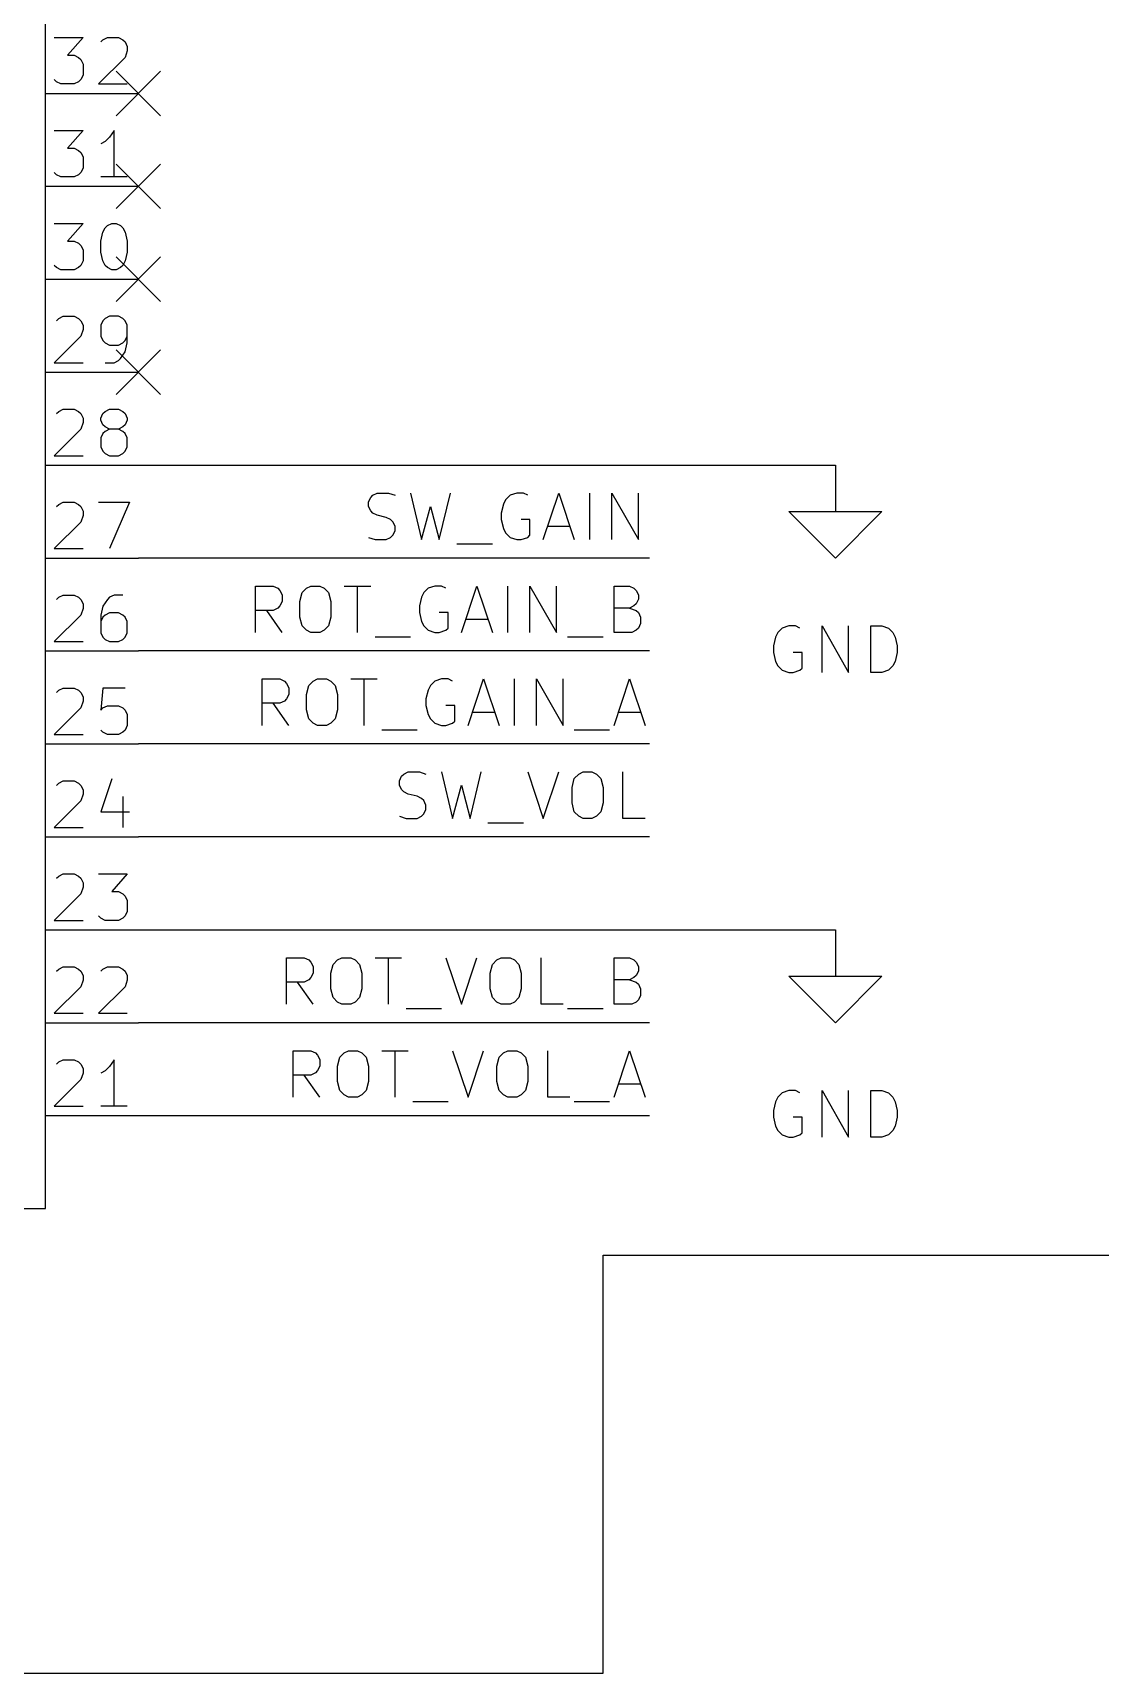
# Model space of a CAD drawing. Extents: x 0.4 to 11.3, y -7.9 to -0.4.
# Drawn here: x 6.186 to 7.335, y -4.05 to -2.285 of the extents above; entities that cross this region are included whole.
import ezdxf

# ---------------------------------------------------------------- set-up
doc = ezdxf.new("R2010")
doc.units = 0
doc.header["$MEASUREMENT"] = 0
for name, color, linetype in [('BLUE2', 5, 'CONTINUOUS'), ('CYAN2', 4, 'CONTINUOUS'), ('GRAY1', 251, 'CONTINUOUS'), ('GREEN3', 91, 'CONTINUOUS'), ('LYELLOW', 51, 'CONTINUOUS'), ('RED2', 1, 'CONTINUOUS'), ('RED3', 11, 'CONTINUOUS')]:
    doc.layers.add(name, color=color, linetype=linetype)

msp = doc.modelspace()

# ---------------------------------------------------------------- linework, layer by layer
at = {"layer": 'BLUE2', "linetype": 'CONTINUOUS'}
for p, q in [((6.276, -2.326), (6.324, -2.374)), ((6.324, -2.326), (6.276, -2.374)), ((6.276, -2.426), (6.324, -2.474)), ((6.324, -2.426), (6.276, -2.474)), ((6.276, -2.526), (6.324, -2.574)), ((6.324, -2.526), (6.276, -2.574)), ((6.276, -2.626), (6.324, -2.674)), ((6.324, -2.626), (6.276, -2.674))]:
    msp.add_line(p, q, dxfattribs=at)
at = {"layer": 'CYAN2', "linetype": 'CONTINUOUS'}
for p, q in [((6.99286, -2.92551), (6.98809, -2.93028)), ((7, -2.92313), (6.99286, -2.92551)), ((7.00714, -2.92313), (7, -2.92313)), ((7.01191, -2.92551), (7.00714, -2.92313)), ((7.03571, -2.97313), (7.03571, -2.92313)), ((7.03571, -2.92313), (7.06428, -2.97313)), ((7.06428, -2.97313), (7.06428, -2.92313)), ((7.08809, -2.97313), (7.08809, -2.92313)), ((7.08809, -2.92313), (7.1, -2.92313)), ((7.1, -2.92313), (7.10714, -2.92551)), ((7.10714, -2.92551), (7.11191, -2.93028)), ((6.98571, -2.93504), (6.98333, -2.94456)), ((6.98333, -2.94456), (6.98333, -2.9517)), ((6.98809, -2.93028), (6.98571, -2.93504)), ((7.11191, -2.93028), (7.11429, -2.93504)), ((7.11429, -2.93504), (7.11667, -2.94456)), ((7.11667, -2.94456), (7.11667, -2.9517)), ((6.98333, -2.9517), (6.98571, -2.96122)), ((6.98571, -2.96122), (6.98809, -2.96599)), ((7.01428, -2.9517), (7.00476, -2.9517)), ((7.01428, -2.96837), (7.01428, -2.9517)), ((7.11429, -2.96122), (7.11191, -2.96599)), ((7.11667, -2.9517), (7.11429, -2.96122)), ((6.98809, -2.96599), (6.99286, -2.97075)), ((6.99286, -2.97075), (7, -2.97313)), ((7, -2.97313), (7.00476, -2.97313)), ((7.00476, -2.97313), (7.01191, -2.97075)), ((7.01191, -2.97075), (7.01428, -2.96837)), ((7.1, -2.97313), (7.08809, -2.97313)), ((7.10714, -2.97075), (7.1, -2.97313)), ((7.11191, -2.96599), (7.10714, -2.97075)), ((7, -3.42313), (6.99286, -3.42551)), ((7.00714, -3.42313), (7, -3.42313)), ((7.01191, -3.42551), (7.00714, -3.42313)), ((7.03571, -3.47313), (7.03571, -3.42313)), ((7.03571, -3.42313), (7.06428, -3.47313)), ((7.06428, -3.47313), (7.06428, -3.42313)), ((7.08809, -3.47313), (7.08809, -3.42313)), ((7.08809, -3.42313), (7.1, -3.42313)), ((7.1, -3.42313), (7.10714, -3.42551)), ((6.98571, -3.43504), (6.98333, -3.44456)), ((6.98809, -3.43028), (6.98571, -3.43504)), ((6.99286, -3.42551), (6.98809, -3.43028)), ((7.10714, -3.42551), (7.11191, -3.43028)), ((7.11191, -3.43028), (7.11429, -3.43504)), ((7.11429, -3.43504), (7.11667, -3.44456)), ((6.98333, -3.44456), (6.98333, -3.4517)), ((6.98333, -3.4517), (6.98571, -3.46122)), ((7.01428, -3.4517), (7.00476, -3.4517)), ((7.01428, -3.46837), (7.01428, -3.4517)), ((7.11667, -3.4517), (7.11429, -3.46122)), ((7.11667, -3.44456), (7.11667, -3.4517)), ((6.98571, -3.46122), (6.98809, -3.46599)), ((6.98809, -3.46599), (6.99286, -3.47075)), ((6.99286, -3.47075), (7, -3.47313)), ((7, -3.47313), (7.00476, -3.47313)), ((7.00476, -3.47313), (7.01191, -3.47075)), ((7.01191, -3.47075), (7.01428, -3.46837)), ((7.1, -3.47313), (7.08809, -3.47313)), ((7.10714, -3.47075), (7.1, -3.47313)), ((7.11191, -3.46599), (7.10714, -3.47075)), ((7.11429, -3.46122), (7.11191, -3.46599))]:
    msp.add_line(p, q, dxfattribs=at)
at = {"layer": 'GRAY1', "linetype": 'CONTINUOUS'}
for p, q in [((6.54762, -2.78965), (6.55, -2.78489)), ((6.55, -2.78489), (6.55238, -2.78251)), ((6.55238, -2.78251), (6.55714, -2.78013)), ((6.55714, -2.78013), (6.56904, -2.78013)), ((6.56904, -2.78013), (6.57619, -2.78251)), ((6.59285, -2.78013), (6.60476, -2.83013)), ((6.62381, -2.83013), (6.63571, -2.78013)), ((6.69523, -2.78727), (6.69285, -2.79203)), ((6.7, -2.78251), (6.69523, -2.78727)), ((6.70714, -2.78013), (6.7, -2.78251)), ((6.71428, -2.78013), (6.70714, -2.78013)), ((6.71904, -2.78251), (6.71428, -2.78013)), ((6.73571, -2.83013), (6.75237, -2.78013)), ((6.75237, -2.78013), (6.76904, -2.83013)), ((6.78571, -2.83013), (6.78571, -2.78013)), ((6.80952, -2.83013), (6.80952, -2.78013)), ((6.80952, -2.78013), (6.83809, -2.83013)), ((6.83809, -2.83013), (6.83809, -2.78013)), ((6.54762, -2.79441), (6.54762, -2.78965)), ((6.55, -2.79917), (6.54762, -2.79441)), ((6.55238, -2.80156), (6.55, -2.79917)), ((6.55714, -2.80394), (6.55238, -2.80156)), ((6.56667, -2.80632), (6.55714, -2.80394)), ((6.57143, -2.8087), (6.56667, -2.80632)), ((6.60476, -2.83013), (6.61428, -2.79441)), ((6.61428, -2.79441), (6.62381, -2.83013)), ((6.69285, -2.79203), (6.69047, -2.80156)), ((6.69047, -2.80156), (6.69047, -2.8087)), ((6.57381, -2.81108), (6.57143, -2.8087)), ((6.57619, -2.81584), (6.57381, -2.81108)), ((6.57381, -2.82537), (6.57619, -2.8206)), ((6.57619, -2.8206), (6.57619, -2.81584)), ((6.69047, -2.8087), (6.69285, -2.81822)), ((6.69285, -2.81822), (6.69523, -2.82298)), ((6.69523, -2.82298), (6.7, -2.82775)), ((6.72142, -2.8087), (6.7119, -2.8087)), ((6.72142, -2.82537), (6.72142, -2.8087)), ((6.74047, -2.81584), (6.76428, -2.81584)), ((6.54762, -2.82775), (6.55476, -2.83013)), ((6.55476, -2.83013), (6.56667, -2.83013)), ((6.56667, -2.83013), (6.57143, -2.82775)), ((6.57143, -2.82775), (6.57381, -2.82537)), ((6.64285, -2.83489), (6.68095, -2.83489)), ((6.7, -2.82775), (6.70714, -2.83013)), ((6.70714, -2.83013), (6.7119, -2.83013)), ((6.7119, -2.83013), (6.71904, -2.82775)), ((6.71904, -2.82775), (6.72142, -2.82537)), ((6.42619, -2.93013), (6.42619, -2.88013)), ((6.42619, -2.88013), (6.44523, -2.88013)), ((6.44523, -2.88013), (6.45, -2.88251)), ((6.45, -2.88251), (6.45238, -2.88489)), ((6.45238, -2.88489), (6.45476, -2.88965)), ((6.45476, -2.88965), (6.45476, -2.8968)), ((6.47381, -2.8968), (6.47619, -2.88727)), ((6.47619, -2.88727), (6.48095, -2.88251)), ((6.48095, -2.88251), (6.48571, -2.88013)), ((6.48571, -2.88013), (6.49523, -2.88013)), ((6.49523, -2.88013), (6.5, -2.88251)), ((6.5, -2.88251), (6.50476, -2.88727)), ((6.50476, -2.88727), (6.50714, -2.8968)), ((6.52143, -2.88013), (6.55, -2.88013)), ((6.53571, -2.93013), (6.53571, -2.88013)), ((6.60476, -2.89203), (6.60238, -2.90156)), ((6.60714, -2.88727), (6.60476, -2.89203)), ((6.6119, -2.88251), (6.60714, -2.88727)), ((6.61904, -2.88013), (6.6119, -2.88251)), ((6.62619, -2.88013), (6.61904, -2.88013)), ((6.63095, -2.88251), (6.62619, -2.88013)), ((6.64761, -2.93013), (6.66428, -2.88013)), ((6.66428, -2.88013), (6.68095, -2.93013)), ((6.69761, -2.93013), (6.69761, -2.88013)), ((6.72143, -2.93013), (6.72143, -2.88013)), ((6.72143, -2.88013), (6.75, -2.93013)), ((6.75, -2.93013), (6.75, -2.88013)), ((6.8119, -2.93013), (6.8119, -2.88013)), ((6.8119, -2.88013), (6.82857, -2.88013)), ((6.82857, -2.88013), (6.83333, -2.88251)), ((6.83333, -2.88251), (6.83571, -2.88489)), ((6.83571, -2.88489), (6.83809, -2.88965)), ((6.83809, -2.89441), (6.83571, -2.89917)), ((6.83809, -2.88965), (6.83809, -2.89441)), ((6.44523, -2.90632), (6.42619, -2.90632)), ((6.45476, -2.93013), (6.43809, -2.90632)), ((6.45, -2.90394), (6.44523, -2.90632)), ((6.45238, -2.90156), (6.45, -2.90394)), ((6.45476, -2.8968), (6.45238, -2.90156)), ((6.47381, -2.91346), (6.47381, -2.8968)), ((6.50714, -2.8968), (6.50714, -2.91346)), ((6.60238, -2.90156), (6.60238, -2.9087)), ((6.60238, -2.9087), (6.60476, -2.91822)), ((6.63333, -2.9087), (6.6238, -2.9087)), ((6.63333, -2.92537), (6.63333, -2.9087)), ((6.82857, -2.90394), (6.8119, -2.90394)), ((6.83333, -2.90156), (6.82857, -2.90394)), ((6.82857, -2.90394), (6.83571, -2.90632)), ((6.83571, -2.89917), (6.83333, -2.90156)), ((6.83571, -2.90632), (6.83809, -2.9087)), ((6.83809, -2.9087), (6.84047, -2.91346)), ((6.47619, -2.92298), (6.47381, -2.91346)), ((6.48095, -2.92775), (6.47619, -2.92298)), ((6.48571, -2.93013), (6.48095, -2.92775)), ((6.49523, -2.93013), (6.48571, -2.93013)), ((6.5, -2.92775), (6.49523, -2.93013)), ((6.50476, -2.92298), (6.5, -2.92775)), ((6.50714, -2.91346), (6.50476, -2.92298)), ((6.60476, -2.91822), (6.60714, -2.92298)), ((6.60714, -2.92298), (6.6119, -2.92775)), ((6.6119, -2.92775), (6.61904, -2.93013)), ((6.61904, -2.93013), (6.6238, -2.93013)), ((6.6238, -2.93013), (6.63095, -2.92775)), ((6.63095, -2.92775), (6.63333, -2.92537)), ((6.65238, -2.91584), (6.67619, -2.91584)), ((6.83095, -2.93013), (6.8119, -2.93013)), ((6.83571, -2.92775), (6.83095, -2.93013)), ((6.83809, -2.92537), (6.83571, -2.92775)), ((6.84047, -2.9206), (6.83809, -2.92537)), ((6.84047, -2.91346), (6.84047, -2.9206)), ((6.55476, -2.93489), (6.59285, -2.93489)), ((6.76191, -2.93489), (6.8, -2.93489)), ((6.43333, -3.03013), (6.43333, -2.98013)), ((6.43333, -2.98013), (6.45237, -2.98013)), ((6.45237, -2.98013), (6.45714, -2.98251)), ((6.45714, -2.98251), (6.45952, -2.98489)), ((6.48333, -2.98727), (6.48809, -2.98251)), ((6.48809, -2.98251), (6.49285, -2.98013)), ((6.49285, -2.98013), (6.50237, -2.98013)), ((6.50237, -2.98013), (6.50714, -2.98251)), ((6.50714, -2.98251), (6.5119, -2.98727)), ((6.52857, -2.98013), (6.55714, -2.98013)), ((6.54285, -3.03013), (6.54285, -2.98013)), ((6.61904, -2.98251), (6.61428, -2.98727)), ((6.62619, -2.98013), (6.61904, -2.98251)), ((6.63333, -2.98013), (6.62619, -2.98013)), ((6.63809, -2.98251), (6.63333, -2.98013)), ((6.65476, -3.03013), (6.67142, -2.98013)), ((6.67142, -2.98013), (6.68809, -3.03013)), ((6.70476, -3.03013), (6.70476, -2.98013)), ((6.72857, -3.03013), (6.72857, -2.98013)), ((6.72857, -2.98013), (6.75714, -3.03013)), ((6.75714, -3.03013), (6.75714, -2.98013)), ((6.8119, -3.03013), (6.82857, -2.98013)), ((6.82857, -2.98013), (6.84524, -3.03013)), ((6.45952, -2.98489), (6.4619, -2.98965)), ((6.4619, -2.9968), (6.45952, -3.00156)), ((6.4619, -2.98965), (6.4619, -2.9968)), ((6.48095, -2.9968), (6.48333, -2.98727)), ((6.48095, -3.01346), (6.48095, -2.9968)), ((6.5119, -2.98727), (6.51428, -2.9968)), ((6.51428, -2.9968), (6.51428, -3.01346)), ((6.6119, -2.99203), (6.60952, -3.00156)), ((6.61428, -2.98727), (6.6119, -2.99203)), ((6.45237, -3.00632), (6.43333, -3.00632)), ((6.4619, -3.03013), (6.44523, -3.00632)), ((6.45714, -3.00394), (6.45237, -3.00632)), ((6.45952, -3.00156), (6.45714, -3.00394)), ((6.48333, -3.02298), (6.48095, -3.01346)), ((6.51428, -3.01346), (6.5119, -3.02298)), ((6.60952, -3.00156), (6.60952, -3.0087)), ((6.60952, -3.0087), (6.6119, -3.01822)), ((6.6119, -3.01822), (6.61428, -3.02298)), ((6.64047, -3.0087), (6.63094, -3.0087)), ((6.64047, -3.02537), (6.64047, -3.0087)), ((6.65952, -3.01584), (6.68333, -3.01584)), ((6.81667, -3.01584), (6.84047, -3.01584)), ((6.48809, -3.02775), (6.48333, -3.02298)), ((6.49285, -3.03013), (6.48809, -3.02775)), ((6.50237, -3.03013), (6.49285, -3.03013)), ((6.50714, -3.02775), (6.50237, -3.03013)), ((6.5119, -3.02298), (6.50714, -3.02775)), ((6.5619, -3.03489), (6.6, -3.03489)), ((6.61428, -3.02298), (6.61904, -3.02775)), ((6.61904, -3.02775), (6.62619, -3.03013)), ((6.62619, -3.03013), (6.63094, -3.03013)), ((6.63094, -3.03013), (6.63809, -3.02775)), ((6.63809, -3.02775), (6.64047, -3.02537)), ((6.76905, -3.03489), (6.80714, -3.03489)), ((6.58095, -3.08965), (6.58333, -3.08489)), ((6.58333, -3.08489), (6.58571, -3.08251)), ((6.58571, -3.08251), (6.59048, -3.08013)), ((6.59048, -3.08013), (6.60238, -3.08013)), ((6.60238, -3.08013), (6.60952, -3.08251)), ((6.62619, -3.08013), (6.63809, -3.13013)), ((6.65714, -3.13013), (6.66905, -3.08013)), ((6.71904, -3.08013), (6.73571, -3.13013)), ((6.73571, -3.13013), (6.75238, -3.08013)), ((6.76667, -3.0968), (6.76904, -3.08727)), ((6.76904, -3.08727), (6.77381, -3.08251)), ((6.77381, -3.08251), (6.77857, -3.08013)), ((6.77857, -3.08013), (6.78809, -3.08013)), ((6.78809, -3.08013), (6.79285, -3.08251)), ((6.79285, -3.08251), (6.79761, -3.08727)), ((6.79761, -3.08727), (6.8, -3.0968)), ((6.82143, -3.13013), (6.82143, -3.08013)), ((6.58095, -3.09441), (6.58095, -3.08965)), ((6.58333, -3.09917), (6.58095, -3.09441)), ((6.58571, -3.10156), (6.58333, -3.09917)), ((6.59048, -3.10394), (6.58571, -3.10156)), ((6.6, -3.10632), (6.59048, -3.10394)), ((6.60476, -3.1087), (6.6, -3.10632)), ((6.63809, -3.13013), (6.64762, -3.09441)), ((6.64762, -3.09441), (6.65714, -3.13013)), ((6.76667, -3.11346), (6.76667, -3.0968)), ((6.8, -3.0968), (6.8, -3.11346)), ((6.60714, -3.11108), (6.60476, -3.1087)), ((6.60952, -3.11584), (6.60714, -3.11108)), ((6.60714, -3.12537), (6.60952, -3.1206)), ((6.60952, -3.1206), (6.60952, -3.11584)), ((6.76904, -3.12298), (6.76667, -3.11346)), ((6.77381, -3.12775), (6.76904, -3.12298)), ((6.79761, -3.12298), (6.79285, -3.12775)), ((6.8, -3.11346), (6.79761, -3.12298)), ((6.58095, -3.12775), (6.58809, -3.13013)), ((6.58809, -3.13013), (6.6, -3.13013)), ((6.6, -3.13013), (6.60476, -3.12775)), ((6.60476, -3.12775), (6.60714, -3.12537)), ((6.67619, -3.13489), (6.71428, -3.13489)), ((6.77857, -3.13013), (6.77381, -3.12775)), ((6.78809, -3.13013), (6.77857, -3.13013)), ((6.79285, -3.12775), (6.78809, -3.13013)), ((6.84524, -3.13013), (6.82143, -3.13013)), ((6.45952, -3.33013), (6.45952, -3.28013)), ((6.45952, -3.28013), (6.47857, -3.28013)), ((6.47857, -3.28013), (6.48333, -3.28251)), ((6.48333, -3.28251), (6.48571, -3.28489)), ((6.50952, -3.28727), (6.51428, -3.28251)), ((6.51428, -3.28251), (6.51904, -3.28013)), ((6.51904, -3.28013), (6.52857, -3.28013)), ((6.52857, -3.28013), (6.53333, -3.28251)), ((6.53333, -3.28251), (6.53809, -3.28727)), ((6.55476, -3.28013), (6.58333, -3.28013)), ((6.56905, -3.33013), (6.56905, -3.28013)), ((6.63095, -3.28013), (6.64761, -3.33013)), ((6.64761, -3.33013), (6.66428, -3.28013)), ((6.68095, -3.28727), (6.68571, -3.28251)), ((6.68571, -3.28251), (6.69047, -3.28013)), ((6.69047, -3.28013), (6.7, -3.28013)), ((6.7, -3.28013), (6.70476, -3.28251)), ((6.70476, -3.28251), (6.70952, -3.28727)), ((6.73333, -3.33013), (6.73333, -3.28013)), ((6.8119, -3.33013), (6.8119, -3.28013)), ((6.8119, -3.28013), (6.82857, -3.28013)), ((6.82857, -3.28013), (6.83333, -3.28251)), ((6.83333, -3.28251), (6.83571, -3.28489)), ((6.48571, -3.28489), (6.48809, -3.28965)), ((6.48809, -3.2968), (6.48571, -3.30156)), ((6.48809, -3.28965), (6.48809, -3.2968)), ((6.50714, -3.2968), (6.50952, -3.28727)), ((6.50714, -3.31346), (6.50714, -3.2968)), ((6.53809, -3.28727), (6.54047, -3.2968)), ((6.54047, -3.2968), (6.54047, -3.31346)), ((6.67857, -3.2968), (6.68095, -3.28727)), ((6.67857, -3.31346), (6.67857, -3.2968)), ((6.70952, -3.28727), (6.7119, -3.2968)), ((6.7119, -3.2968), (6.7119, -3.31346)), ((6.83571, -3.29917), (6.83333, -3.30156)), ((6.83571, -3.28489), (6.83809, -3.28965)), ((6.83809, -3.29441), (6.83571, -3.29917)), ((6.83809, -3.28965), (6.83809, -3.29441)), ((6.47857, -3.30632), (6.45952, -3.30632)), ((6.48809, -3.33013), (6.47143, -3.30632)), ((6.48333, -3.30394), (6.47857, -3.30632)), ((6.48571, -3.30156), (6.48333, -3.30394)), ((6.50952, -3.32298), (6.50714, -3.31346)), ((6.54047, -3.31346), (6.53809, -3.32298)), ((6.68095, -3.32298), (6.67857, -3.31346)), ((6.7119, -3.31346), (6.70952, -3.32298)), ((6.82857, -3.30394), (6.8119, -3.30394)), ((6.83333, -3.30156), (6.82857, -3.30394)), ((6.82857, -3.30394), (6.83571, -3.30632)), ((6.83571, -3.30632), (6.83809, -3.3087)), ((6.83809, -3.3087), (6.84047, -3.31346)), ((6.84047, -3.31346), (6.84047, -3.3206)), ((6.51428, -3.32775), (6.50952, -3.32298)), ((6.51904, -3.33013), (6.51428, -3.32775)), ((6.52857, -3.33013), (6.51904, -3.33013)), ((6.53333, -3.32775), (6.52857, -3.33013)), ((6.53809, -3.32298), (6.53333, -3.32775)), ((6.58809, -3.33489), (6.62619, -3.33489)), ((6.68571, -3.32775), (6.68095, -3.32298)), ((6.69047, -3.33013), (6.68571, -3.32775)), ((6.7, -3.33013), (6.69047, -3.33013)), ((6.70476, -3.32775), (6.7, -3.33013)), ((6.70952, -3.32298), (6.70476, -3.32775)), ((6.75714, -3.33013), (6.73333, -3.33013)), ((6.76191, -3.33489), (6.8, -3.33489)), ((6.83095, -3.33013), (6.8119, -3.33013)), ((6.83571, -3.32775), (6.83095, -3.33013)), ((6.83809, -3.32537), (6.83571, -3.32775)), ((6.84047, -3.3206), (6.83809, -3.32537)), ((6.46666, -3.43013), (6.46666, -3.38013)), ((6.46666, -3.38013), (6.48571, -3.38013)), ((6.48571, -3.38013), (6.49047, -3.38251)), ((6.49047, -3.38251), (6.49285, -3.38489)), ((6.49285, -3.38489), (6.49523, -3.38965)), ((6.51428, -3.3968), (6.51666, -3.38727)), ((6.51666, -3.38727), (6.52143, -3.38251)), ((6.52143, -3.38251), (6.52619, -3.38013)), ((6.52619, -3.38013), (6.53571, -3.38013)), ((6.53571, -3.38013), (6.54047, -3.38251)), ((6.54047, -3.38251), (6.54523, -3.38727)), ((6.54523, -3.38727), (6.54761, -3.3968)), ((6.5619, -3.38013), (6.59047, -3.38013)), ((6.57619, -3.43013), (6.57619, -3.38013)), ((6.63809, -3.38013), (6.65476, -3.43013)), ((6.65476, -3.43013), (6.67143, -3.38013)), ((6.68571, -3.3968), (6.68809, -3.38727)), ((6.68809, -3.38727), (6.69285, -3.38251)), ((6.69285, -3.38251), (6.69761, -3.38013)), ((6.69761, -3.38013), (6.70714, -3.38013)), ((6.70714, -3.38013), (6.7119, -3.38251)), ((6.7119, -3.38251), (6.71666, -3.38727)), ((6.71666, -3.38727), (6.71904, -3.3968)), ((6.74047, -3.43013), (6.74047, -3.38013)), ((6.8119, -3.43013), (6.82857, -3.38013)), ((6.82857, -3.38013), (6.84524, -3.43013)), ((6.48571, -3.40632), (6.46666, -3.40632)), ((6.49523, -3.43013), (6.47857, -3.40632)), ((6.49047, -3.40394), (6.48571, -3.40632)), ((6.49285, -3.40156), (6.49047, -3.40394)), ((6.49523, -3.3968), (6.49285, -3.40156)), ((6.49523, -3.38965), (6.49523, -3.3968)), ((6.51428, -3.41346), (6.51428, -3.3968)), ((6.54761, -3.3968), (6.54761, -3.41346)), ((6.68571, -3.41346), (6.68571, -3.3968)), ((6.71904, -3.3968), (6.71904, -3.41346)), ((6.51666, -3.42298), (6.51428, -3.41346)), ((6.52143, -3.42775), (6.51666, -3.42298)), ((6.54523, -3.42298), (6.54047, -3.42775)), ((6.54761, -3.41346), (6.54523, -3.42298)), ((6.68809, -3.42298), (6.68571, -3.41346)), ((6.69285, -3.42775), (6.68809, -3.42298)), ((6.71666, -3.42298), (6.7119, -3.42775)), ((6.71904, -3.41346), (6.71666, -3.42298)), ((6.81667, -3.41584), (6.84047, -3.41584)), ((6.52619, -3.43013), (6.52143, -3.42775)), ((6.53571, -3.43013), (6.52619, -3.43013)), ((6.54047, -3.42775), (6.53571, -3.43013)), ((6.59524, -3.43489), (6.63333, -3.43489)), ((6.69761, -3.43013), (6.69285, -3.42775)), ((6.70714, -3.43013), (6.69761, -3.43013)), ((6.7119, -3.42775), (6.70714, -3.43013)), ((6.76428, -3.43013), (6.74047, -3.43013)), ((6.76905, -3.43489), (6.80714, -3.43489))]:
    msp.add_line(p, q, dxfattribs=at)
at = {"layer": 'GREEN3', "linetype": 'CONTINUOUS'}
for p, q in [((6.3, -2.75), (7.05, -2.75)), ((6.85, -2.85), (6.3, -2.85)), ((6.85, -2.95), (6.3, -2.95)), ((6.85, -3.05), (6.3, -3.05)), ((6.85, -3.15), (6.3, -3.15)), ((6.3, -3.25), (7.05, -3.25)), ((6.85, -3.35), (6.3, -3.35)), ((6.3, -3.45), (6.85, -3.45)), ((6.8, -4.05), (6.8, -3.6)), ((6.8, -3.6), (7.65, -3.6)), ((6.05, -4.05), (6.8, -4.05))]:
    msp.add_line(p, q, dxfattribs=at)
at = {"layer": 'LYELLOW', "linetype": 'CONTINUOUS'}
for p, q in [((6.2, -3.55), (6.2, -1.45)), ((5, -3.55), (6.2, -3.55))]:
    msp.add_line(p, q, dxfattribs=at)
at = {"layer": 'RED2', "linetype": 'CONTINUOUS'}
for p, q in [((6.2, -3.55), (6.2, -1.45)), ((6.2, -2.35), (6.3, -2.35)), ((6.2, -2.35), (6.3, -2.35)), ((6.2, -2.45), (6.3, -2.45)), ((6.2, -2.45), (6.3, -2.45)), ((6.2, -2.55), (6.3, -2.55)), ((6.2, -2.55), (6.3, -2.55)), ((6.2, -2.65), (6.3, -2.65)), ((6.2, -2.65), (6.3, -2.65)), ((6.2, -2.75), (6.3, -2.75)), ((6.2, -2.75), (6.3, -2.75)), ((7.05, -2.75), (7.05, -2.8)), ((7.05, -2.85), (7, -2.8)), ((7, -2.8), (7.05, -2.8)), ((7.05, -2.8), (7.1, -2.8)), ((7.1, -2.8), (7.05, -2.85)), ((6.2, -2.85), (6.3, -2.85)), ((6.2, -2.85), (6.3, -2.85)), ((6.2, -2.95), (6.3, -2.95)), ((6.2, -2.95), (6.3, -2.95)), ((6.2, -3.05), (6.3, -3.05)), ((6.2, -3.05), (6.3, -3.05)), ((6.2, -3.15), (6.3, -3.15)), ((6.2, -3.15), (6.3, -3.15)), ((6.2, -3.25), (6.3, -3.25)), ((6.2, -3.25), (6.3, -3.25)), ((7.05, -3.25), (7.05, -3.3)), ((7.05, -3.35), (7, -3.3)), ((7, -3.3), (7.05, -3.3)), ((7.05, -3.3), (7.1, -3.3)), ((7.1, -3.3), (7.05, -3.35)), ((6.2, -3.35), (6.3, -3.35)), ((6.2, -3.35), (6.3, -3.35)), ((6.2, -3.45), (6.3, -3.45)), ((6.2, -3.45), (6.3, -3.45)), ((5, -3.55), (6.2, -3.55))]:
    msp.add_line(p, q, dxfattribs=at)
at = {"layer": 'RED3', "linetype": 'CONTINUOUS'}
for p, q in [((6.20952, -2.28988), (6.24048, -2.28988)), ((6.20952, -2.28988), (6.24048, -2.28988)), ((6.24048, -2.28988), (6.22381, -2.30893)), ((6.24048, -2.28988), (6.22381, -2.30893)), ((6.25952, -2.29464), (6.2619, -2.29226)), ((6.25952, -2.29464), (6.2619, -2.29226)), ((6.2619, -2.29226), (6.26667, -2.28988)), ((6.2619, -2.29226), (6.26667, -2.28988)), ((6.26667, -2.28988), (6.27857, -2.28988)), ((6.26667, -2.28988), (6.27857, -2.28988)), ((6.27857, -2.28988), (6.28333, -2.29226)), ((6.27857, -2.28988), (6.28333, -2.29226)), ((6.28333, -2.29226), (6.28571, -2.29464)), ((6.28333, -2.29226), (6.28571, -2.29464)), ((6.28571, -2.29464), (6.28809, -2.2994)), ((6.28571, -2.29464), (6.28809, -2.2994)), ((6.22381, -2.30893), (6.23095, -2.30893)), ((6.22381, -2.30893), (6.23095, -2.30893)), ((6.23095, -2.30893), (6.23571, -2.31131)), ((6.23095, -2.30893), (6.23571, -2.31131)), ((6.23571, -2.31131), (6.23809, -2.31369)), ((6.23571, -2.31131), (6.23809, -2.31369)), ((6.28571, -2.31131), (6.25714, -2.33988)), ((6.28571, -2.31131), (6.25714, -2.33988)), ((6.28809, -2.30417), (6.28571, -2.31131)), ((6.28809, -2.30417), (6.28571, -2.31131)), ((6.28809, -2.2994), (6.28809, -2.30417)), ((6.28809, -2.2994), (6.28809, -2.30417)), ((6.23809, -2.31369), (6.24048, -2.31845)), ((6.23809, -2.31369), (6.24048, -2.31845)), ((6.24048, -2.31845), (6.24048, -2.33035)), ((6.24048, -2.31845), (6.24048, -2.33035)), ((6.21191, -2.3375), (6.20952, -2.33512)), ((6.21191, -2.3375), (6.20952, -2.33512)), ((6.21667, -2.33988), (6.21191, -2.3375)), ((6.21667, -2.33988), (6.21191, -2.3375)), ((6.23095, -2.33988), (6.21667, -2.33988)), ((6.23095, -2.33988), (6.21667, -2.33988)), ((6.23571, -2.3375), (6.23095, -2.33988)), ((6.23571, -2.3375), (6.23095, -2.33988)), ((6.23809, -2.33512), (6.23571, -2.3375)), ((6.23809, -2.33512), (6.23571, -2.3375)), ((6.24048, -2.33035), (6.23809, -2.33512)), ((6.24048, -2.33035), (6.23809, -2.33512)), ((6.25714, -2.33988), (6.28809, -2.33988)), ((6.25714, -2.33988), (6.28809, -2.33988)), ((6.20952, -2.38988), (6.24048, -2.38988)), ((6.20952, -2.38988), (6.24048, -2.38988)), ((6.24048, -2.38988), (6.22381, -2.40893)), ((6.24048, -2.38988), (6.22381, -2.40893)), ((6.26905, -2.39702), (6.26428, -2.40178)), ((6.26905, -2.39702), (6.26428, -2.40178)), ((6.27381, -2.38988), (6.26905, -2.39702)), ((6.27381, -2.38988), (6.26905, -2.39702)), ((6.27381, -2.43988), (6.27381, -2.38988)), ((6.27381, -2.43988), (6.27381, -2.38988)), ((6.22381, -2.40893), (6.23095, -2.40893)), ((6.22381, -2.40893), (6.23095, -2.40893)), ((6.23095, -2.40893), (6.23571, -2.41131)), ((6.23095, -2.40893), (6.23571, -2.41131)), ((6.23571, -2.41131), (6.23809, -2.41369)), ((6.23571, -2.41131), (6.23809, -2.41369)), ((6.23809, -2.41369), (6.24048, -2.41845)), ((6.23809, -2.41369), (6.24048, -2.41845)), ((6.26428, -2.40178), (6.25952, -2.40417)), ((6.26428, -2.40178), (6.25952, -2.40417)), ((6.21191, -2.4375), (6.20952, -2.43512)), ((6.21191, -2.4375), (6.20952, -2.43512)), ((6.23809, -2.43512), (6.23571, -2.4375)), ((6.23809, -2.43512), (6.23571, -2.4375)), ((6.24048, -2.43035), (6.23809, -2.43512)), ((6.24048, -2.43035), (6.23809, -2.43512)), ((6.24048, -2.41845), (6.24048, -2.43035)), ((6.24048, -2.41845), (6.24048, -2.43035)), ((6.21667, -2.43988), (6.21191, -2.4375)), ((6.21667, -2.43988), (6.21191, -2.4375)), ((6.23095, -2.43988), (6.21667, -2.43988)), ((6.23095, -2.43988), (6.21667, -2.43988)), ((6.23571, -2.4375), (6.23095, -2.43988)), ((6.23571, -2.4375), (6.23095, -2.43988)), ((6.28809, -2.43988), (6.25952, -2.43988)), ((6.28809, -2.43988), (6.25952, -2.43988)), ((6.20952, -2.48988), (6.24048, -2.48988)), ((6.20952, -2.48988), (6.24048, -2.48988)), ((6.24048, -2.48988), (6.22381, -2.50893)), ((6.24048, -2.48988), (6.22381, -2.50893)), ((6.25952, -2.50893), (6.2619, -2.4994)), ((6.25952, -2.50893), (6.2619, -2.4994)), ((6.2619, -2.4994), (6.26428, -2.49464)), ((6.2619, -2.4994), (6.26428, -2.49464)), ((6.26428, -2.49464), (6.26667, -2.49226)), ((6.26428, -2.49464), (6.26667, -2.49226)), ((6.26667, -2.49226), (6.27143, -2.48988)), ((6.26667, -2.49226), (6.27143, -2.48988)), ((6.27143, -2.48988), (6.27619, -2.48988)), ((6.27143, -2.48988), (6.27619, -2.48988)), ((6.27619, -2.48988), (6.28095, -2.49226)), ((6.27619, -2.48988), (6.28095, -2.49226)), ((6.28095, -2.49226), (6.28333, -2.49464)), ((6.28095, -2.49226), (6.28333, -2.49464)), ((6.28333, -2.49464), (6.28571, -2.4994)), ((6.28333, -2.49464), (6.28571, -2.4994)), ((6.28571, -2.4994), (6.28809, -2.50893)), ((6.28571, -2.4994), (6.28809, -2.50893)), ((6.22381, -2.50893), (6.23095, -2.50893)), ((6.22381, -2.50893), (6.23095, -2.50893)), ((6.23095, -2.50893), (6.23571, -2.51131)), ((6.23095, -2.50893), (6.23571, -2.51131)), ((6.23571, -2.51131), (6.23809, -2.51369)), ((6.23571, -2.51131), (6.23809, -2.51369)), ((6.23809, -2.51369), (6.24048, -2.51845)), ((6.23809, -2.51369), (6.24048, -2.51845)), ((6.24048, -2.51845), (6.24048, -2.53035)), ((6.24048, -2.51845), (6.24048, -2.53035)), ((6.25952, -2.52083), (6.25952, -2.50893)), ((6.25952, -2.52083), (6.25952, -2.50893)), ((6.2619, -2.53035), (6.25952, -2.52083)), ((6.2619, -2.53035), (6.25952, -2.52083)), ((6.28809, -2.52083), (6.28571, -2.53035)), ((6.28809, -2.52083), (6.28571, -2.53035)), ((6.28809, -2.50893), (6.28809, -2.52083)), ((6.28809, -2.50893), (6.28809, -2.52083)), ((6.21191, -2.5375), (6.20952, -2.53512)), ((6.21191, -2.5375), (6.20952, -2.53512)), ((6.21667, -2.53988), (6.21191, -2.5375)), ((6.21667, -2.53988), (6.21191, -2.5375)), ((6.23095, -2.53988), (6.21667, -2.53988)), ((6.23095, -2.53988), (6.21667, -2.53988)), ((6.23571, -2.5375), (6.23095, -2.53988)), ((6.23571, -2.5375), (6.23095, -2.53988)), ((6.23809, -2.53512), (6.23571, -2.5375)), ((6.23809, -2.53512), (6.23571, -2.5375)), ((6.24048, -2.53035), (6.23809, -2.53512)), ((6.24048, -2.53035), (6.23809, -2.53512)), ((6.26428, -2.53512), (6.2619, -2.53035)), ((6.26428, -2.53512), (6.2619, -2.53035)), ((6.26667, -2.5375), (6.26428, -2.53512)), ((6.26667, -2.5375), (6.26428, -2.53512)), ((6.27143, -2.53988), (6.26667, -2.5375)), ((6.27143, -2.53988), (6.26667, -2.5375)), ((6.27619, -2.53988), (6.27143, -2.53988)), ((6.27619, -2.53988), (6.27143, -2.53988)), ((6.28095, -2.5375), (6.27619, -2.53988)), ((6.28095, -2.5375), (6.27619, -2.53988)), ((6.28333, -2.53512), (6.28095, -2.5375)), ((6.28333, -2.53512), (6.28095, -2.5375)), ((6.28571, -2.53035), (6.28333, -2.53512)), ((6.28571, -2.53035), (6.28333, -2.53512)), ((6.21191, -2.59464), (6.21428, -2.59226)), ((6.21191, -2.59464), (6.21428, -2.59226)), ((6.21428, -2.59226), (6.21905, -2.58988)), ((6.21428, -2.59226), (6.21905, -2.58988)), ((6.21905, -2.58988), (6.23095, -2.58988)), ((6.21905, -2.58988), (6.23095, -2.58988)), ((6.23095, -2.58988), (6.23571, -2.59226)), ((6.23095, -2.58988), (6.23571, -2.59226)), ((6.23571, -2.59226), (6.23809, -2.59464)), ((6.23571, -2.59226), (6.23809, -2.59464)), ((6.23809, -2.59464), (6.24048, -2.5994)), ((6.23809, -2.59464), (6.24048, -2.5994)), ((6.2619, -2.59464), (6.25952, -2.5994)), ((6.2619, -2.59464), (6.25952, -2.5994)), ((6.26428, -2.59226), (6.2619, -2.59464)), ((6.26428, -2.59226), (6.2619, -2.59464)), ((6.26905, -2.58988), (6.26428, -2.59226)), ((6.26905, -2.58988), (6.26428, -2.59226)), ((6.27857, -2.58988), (6.26905, -2.58988)), ((6.27857, -2.58988), (6.26905, -2.58988)), ((6.28333, -2.59226), (6.27857, -2.58988)), ((6.28333, -2.59226), (6.27857, -2.58988)), ((6.28571, -2.59464), (6.28333, -2.59226)), ((6.28571, -2.59464), (6.28333, -2.59226)), ((6.28809, -2.5994), (6.28571, -2.59464)), ((6.28809, -2.5994), (6.28571, -2.59464)), ((6.23809, -2.61131), (6.20952, -2.63988)), ((6.23809, -2.61131), (6.20952, -2.63988)), ((6.24048, -2.60417), (6.23809, -2.61131)), ((6.24048, -2.60417), (6.23809, -2.61131)), ((6.24048, -2.5994), (6.24048, -2.60417)), ((6.24048, -2.5994), (6.24048, -2.60417)), ((6.25952, -2.5994), (6.25952, -2.61131)), ((6.25952, -2.5994), (6.25952, -2.61131)), ((6.25952, -2.61131), (6.2619, -2.61607)), ((6.25952, -2.61131), (6.2619, -2.61607)), ((6.28571, -2.61607), (6.28809, -2.61131)), ((6.28571, -2.61607), (6.28809, -2.61131)), ((6.28809, -2.61845), (6.28809, -2.5994)), ((6.28809, -2.61845), (6.28809, -2.5994)), ((6.2619, -2.61607), (6.26428, -2.61845)), ((6.2619, -2.61607), (6.26428, -2.61845)), ((6.26428, -2.61845), (6.26905, -2.62083)), ((6.26428, -2.61845), (6.26905, -2.62083)), ((6.26905, -2.62083), (6.27857, -2.62083)), ((6.26905, -2.62083), (6.27857, -2.62083)), ((6.27857, -2.62083), (6.28333, -2.61845)), ((6.27857, -2.62083), (6.28333, -2.61845)), ((6.28095, -2.63512), (6.28571, -2.62797)), ((6.28095, -2.63512), (6.28571, -2.62797)), ((6.28333, -2.61845), (6.28571, -2.61607)), ((6.28333, -2.61845), (6.28571, -2.61607)), ((6.28571, -2.62797), (6.28809, -2.61845)), ((6.28571, -2.62797), (6.28809, -2.61845)), ((6.20952, -2.63988), (6.24048, -2.63988)), ((6.20952, -2.63988), (6.24048, -2.63988)), ((6.26428, -2.63988), (6.27381, -2.63988)), ((6.26428, -2.63988), (6.27381, -2.63988)), ((6.27381, -2.63988), (6.27857, -2.6375)), ((6.27381, -2.63988), (6.27857, -2.6375)), ((6.27857, -2.6375), (6.28095, -2.63512)), ((6.27857, -2.6375), (6.28095, -2.63512)), ((6.21191, -2.69464), (6.21428, -2.69226)), ((6.21191, -2.69464), (6.21428, -2.69226)), ((6.21428, -2.69226), (6.21905, -2.68988)), ((6.21428, -2.69226), (6.21905, -2.68988)), ((6.21905, -2.68988), (6.23095, -2.68988)), ((6.21905, -2.68988), (6.23095, -2.68988)), ((6.23095, -2.68988), (6.23571, -2.69226)), ((6.23095, -2.68988), (6.23571, -2.69226)), ((6.23571, -2.69226), (6.23809, -2.69464)), ((6.23571, -2.69226), (6.23809, -2.69464)), ((6.23809, -2.69464), (6.24048, -2.6994)), ((6.23809, -2.69464), (6.24048, -2.6994)), ((6.24048, -2.6994), (6.24048, -2.70417)), ((6.24048, -2.6994), (6.24048, -2.70417)), ((6.25952, -2.6994), (6.2619, -2.69464)), ((6.25952, -2.6994), (6.2619, -2.69464)), ((6.25952, -2.70178), (6.25952, -2.6994)), ((6.25952, -2.70178), (6.25952, -2.6994)), ((6.2619, -2.69464), (6.26428, -2.69226)), ((6.2619, -2.69464), (6.26428, -2.69226)), ((6.26428, -2.69226), (6.26905, -2.68988)), ((6.26428, -2.69226), (6.26905, -2.68988)), ((6.26905, -2.68988), (6.27857, -2.68988)), ((6.26905, -2.68988), (6.27857, -2.68988)), ((6.27857, -2.68988), (6.28333, -2.69226)), ((6.27857, -2.68988), (6.28333, -2.69226)), ((6.28333, -2.69226), (6.28571, -2.69464)), ((6.28333, -2.69226), (6.28571, -2.69464)), ((6.28571, -2.69464), (6.28809, -2.6994)), ((6.28571, -2.69464), (6.28809, -2.6994)), ((6.28809, -2.6994), (6.28809, -2.70178)), ((6.28809, -2.6994), (6.28809, -2.70178)), ((6.23809, -2.71131), (6.20952, -2.73988)), ((6.23809, -2.71131), (6.20952, -2.73988)), ((6.24048, -2.70417), (6.23809, -2.71131)), ((6.24048, -2.70417), (6.23809, -2.71131)), ((6.2619, -2.70655), (6.25952, -2.70178)), ((6.2619, -2.70655), (6.25952, -2.70178)), ((6.2619, -2.71607), (6.25952, -2.72083)), ((6.2619, -2.71607), (6.25952, -2.72083)), ((6.26428, -2.70893), (6.2619, -2.70655)), ((6.26428, -2.70893), (6.2619, -2.70655)), ((6.26428, -2.71369), (6.2619, -2.71607)), ((6.26428, -2.71369), (6.2619, -2.71607)), ((6.26905, -2.71131), (6.26428, -2.70893)), ((6.26905, -2.71131), (6.26428, -2.70893)), ((6.26905, -2.71131), (6.26428, -2.71369)), ((6.26905, -2.71131), (6.26428, -2.71369)), ((6.27857, -2.71131), (6.26905, -2.71131)), ((6.27857, -2.71131), (6.26905, -2.71131)), ((6.28333, -2.70893), (6.27857, -2.71131)), ((6.28333, -2.70893), (6.27857, -2.71131)), ((6.28333, -2.71369), (6.27857, -2.71131)), ((6.28333, -2.71369), (6.27857, -2.71131)), ((6.28571, -2.70655), (6.28333, -2.70893)), ((6.28571, -2.70655), (6.28333, -2.70893)), ((6.28571, -2.71607), (6.28333, -2.71369)), ((6.28571, -2.71607), (6.28333, -2.71369)), ((6.28809, -2.70178), (6.28571, -2.70655)), ((6.28809, -2.70178), (6.28571, -2.70655)), ((6.28809, -2.72083), (6.28571, -2.71607)), ((6.28809, -2.72083), (6.28571, -2.71607)), ((6.25952, -2.72083), (6.25952, -2.73035)), ((6.25952, -2.72083), (6.25952, -2.73035)), ((6.25952, -2.73035), (6.2619, -2.73512)), ((6.25952, -2.73035), (6.2619, -2.73512)), ((6.2619, -2.73512), (6.26428, -2.7375)), ((6.2619, -2.73512), (6.26428, -2.7375)), ((6.28333, -2.7375), (6.28571, -2.73512)), ((6.28333, -2.7375), (6.28571, -2.73512)), ((6.28571, -2.73512), (6.28809, -2.73035)), ((6.28571, -2.73512), (6.28809, -2.73035)), ((6.28809, -2.73035), (6.28809, -2.72083)), ((6.28809, -2.73035), (6.28809, -2.72083)), ((6.20952, -2.73988), (6.24048, -2.73988)), ((6.20952, -2.73988), (6.24048, -2.73988)), ((6.26428, -2.7375), (6.26905, -2.73988)), ((6.26428, -2.7375), (6.26905, -2.73988)), ((6.26905, -2.73988), (6.27857, -2.73988)), ((6.26905, -2.73988), (6.27857, -2.73988)), ((6.27857, -2.73988), (6.28333, -2.7375)), ((6.27857, -2.73988), (6.28333, -2.7375)), ((6.21191, -2.79464), (6.21428, -2.79226)), ((6.21191, -2.79464), (6.21428, -2.79226)), ((6.21428, -2.79226), (6.21905, -2.78988)), ((6.21428, -2.79226), (6.21905, -2.78988)), ((6.21905, -2.78988), (6.23095, -2.78988)), ((6.21905, -2.78988), (6.23095, -2.78988)), ((6.23095, -2.78988), (6.23571, -2.79226)), ((6.23095, -2.78988), (6.23571, -2.79226)), ((6.23571, -2.79226), (6.23809, -2.79464)), ((6.23571, -2.79226), (6.23809, -2.79464)), ((6.23809, -2.79464), (6.24048, -2.7994)), ((6.23809, -2.79464), (6.24048, -2.7994)), ((6.24048, -2.80417), (6.23809, -2.81131)), ((6.24048, -2.80417), (6.23809, -2.81131)), ((6.24048, -2.7994), (6.24048, -2.80417)), ((6.24048, -2.7994), (6.24048, -2.80417)), ((6.25714, -2.78988), (6.29047, -2.78988)), ((6.25714, -2.78988), (6.29047, -2.78988)), ((6.29047, -2.78988), (6.26905, -2.83988)), ((6.29047, -2.78988), (6.26905, -2.83988)), ((6.23809, -2.81131), (6.20952, -2.83988)), ((6.23809, -2.81131), (6.20952, -2.83988)), ((6.20952, -2.83988), (6.24048, -2.83988)), ((6.20952, -2.83988), (6.24048, -2.83988)), ((6.21191, -2.89464), (6.21428, -2.89226)), ((6.21191, -2.89464), (6.21428, -2.89226)), ((6.21428, -2.89226), (6.21905, -2.88988)), ((6.21428, -2.89226), (6.21905, -2.88988)), ((6.21905, -2.88988), (6.23095, -2.88988)), ((6.21905, -2.88988), (6.23095, -2.88988)), ((6.23095, -2.88988), (6.23571, -2.89226)), ((6.23095, -2.88988), (6.23571, -2.89226)), ((6.23571, -2.89226), (6.23809, -2.89464)), ((6.23571, -2.89226), (6.23809, -2.89464)), ((6.23809, -2.89464), (6.24048, -2.8994)), ((6.23809, -2.89464), (6.24048, -2.8994)), ((6.26667, -2.89464), (6.2619, -2.90178)), ((6.26667, -2.89464), (6.2619, -2.90178)), ((6.26905, -2.89226), (6.26667, -2.89464)), ((6.26905, -2.89226), (6.26667, -2.89464)), ((6.27381, -2.88988), (6.26905, -2.89226)), ((6.27381, -2.88988), (6.26905, -2.89226)), ((6.28333, -2.88988), (6.27381, -2.88988)), ((6.28333, -2.88988), (6.27381, -2.88988)), ((6.23809, -2.91131), (6.20952, -2.93988)), ((6.23809, -2.91131), (6.20952, -2.93988)), ((6.24048, -2.90417), (6.23809, -2.91131)), ((6.24048, -2.90417), (6.23809, -2.91131)), ((6.24048, -2.8994), (6.24048, -2.90417)), ((6.24048, -2.8994), (6.24048, -2.90417)), ((6.2619, -2.90178), (6.25952, -2.91131)), ((6.2619, -2.90178), (6.25952, -2.91131)), ((6.25952, -2.91131), (6.25952, -2.93035)), ((6.25952, -2.91131), (6.25952, -2.93035)), ((6.26428, -2.91131), (6.2619, -2.91369)), ((6.26428, -2.91131), (6.2619, -2.91369)), ((6.26905, -2.90893), (6.26428, -2.91131)), ((6.26905, -2.90893), (6.26428, -2.91131)), ((6.27857, -2.90893), (6.26905, -2.90893)), ((6.27857, -2.90893), (6.26905, -2.90893)), ((6.28333, -2.91131), (6.27857, -2.90893)), ((6.28333, -2.91131), (6.27857, -2.90893)), ((6.28571, -2.91369), (6.28333, -2.91131)), ((6.28571, -2.91369), (6.28333, -2.91131)), ((6.2619, -2.91369), (6.25952, -2.91845)), ((6.2619, -2.91369), (6.25952, -2.91845)), ((6.28809, -2.91845), (6.28571, -2.91369)), ((6.28809, -2.91845), (6.28571, -2.91369)), ((6.28809, -2.93035), (6.28809, -2.91845)), ((6.28809, -2.93035), (6.28809, -2.91845)), ((6.20952, -2.93988), (6.24048, -2.93988)), ((6.20952, -2.93988), (6.24048, -2.93988)), ((6.25952, -2.93035), (6.2619, -2.93512)), ((6.25952, -2.93035), (6.2619, -2.93512)), ((6.2619, -2.93512), (6.26428, -2.9375)), ((6.2619, -2.93512), (6.26428, -2.9375)), ((6.26428, -2.9375), (6.26905, -2.93988)), ((6.26428, -2.9375), (6.26905, -2.93988)), ((6.26905, -2.93988), (6.27857, -2.93988)), ((6.26905, -2.93988), (6.27857, -2.93988)), ((6.27857, -2.93988), (6.28333, -2.9375)), ((6.27857, -2.93988), (6.28333, -2.9375)), ((6.28333, -2.9375), (6.28571, -2.93512)), ((6.28333, -2.9375), (6.28571, -2.93512)), ((6.28571, -2.93512), (6.28809, -2.93035)), ((6.28571, -2.93512), (6.28809, -2.93035)), ((6.21191, -2.99464), (6.21428, -2.99226)), ((6.21191, -2.99464), (6.21428, -2.99226)), ((6.21428, -2.99226), (6.21905, -2.98988)), ((6.21428, -2.99226), (6.21905, -2.98988)), ((6.21905, -2.98988), (6.23095, -2.98988)), ((6.21905, -2.98988), (6.23095, -2.98988)), ((6.23095, -2.98988), (6.23571, -2.99226)), ((6.23095, -2.98988), (6.23571, -2.99226)), ((6.23571, -2.99226), (6.23809, -2.99464)), ((6.23571, -2.99226), (6.23809, -2.99464)), ((6.23809, -2.99464), (6.24048, -2.9994)), ((6.23809, -2.99464), (6.24048, -2.9994)), ((6.24048, -2.9994), (6.24048, -3.00417)), ((6.24048, -2.9994), (6.24048, -3.00417)), ((6.2619, -2.98988), (6.25952, -3.01369)), ((6.2619, -2.98988), (6.25952, -3.01369)), ((6.28571, -2.98988), (6.2619, -2.98988)), ((6.28571, -2.98988), (6.2619, -2.98988)), ((6.23809, -3.01131), (6.20952, -3.03988)), ((6.23809, -3.01131), (6.20952, -3.03988)), ((6.24048, -3.00417), (6.23809, -3.01131)), ((6.24048, -3.00417), (6.23809, -3.01131)), ((6.25952, -3.01369), (6.2619, -3.01131)), ((6.25952, -3.01369), (6.2619, -3.01131)), ((6.2619, -3.01131), (6.26667, -3.00893)), ((6.2619, -3.01131), (6.26667, -3.00893)), ((6.26667, -3.00893), (6.27857, -3.00893)), ((6.26667, -3.00893), (6.27857, -3.00893)), ((6.27857, -3.00893), (6.28333, -3.01131)), ((6.27857, -3.00893), (6.28333, -3.01131)), ((6.28333, -3.01131), (6.28571, -3.01369)), ((6.28333, -3.01131), (6.28571, -3.01369)), ((6.28571, -3.01369), (6.28809, -3.01845)), ((6.28571, -3.01369), (6.28809, -3.01845)), ((6.28809, -3.01845), (6.28809, -3.03035)), ((6.28809, -3.01845), (6.28809, -3.03035)), ((6.2619, -3.0375), (6.25952, -3.03512)), ((6.2619, -3.0375), (6.25952, -3.03512)), ((6.28571, -3.03512), (6.28333, -3.0375)), ((6.28571, -3.03512), (6.28333, -3.0375)), ((6.28809, -3.03035), (6.28571, -3.03512)), ((6.28809, -3.03035), (6.28571, -3.03512)), ((6.20952, -3.03988), (6.24048, -3.03988)), ((6.20952, -3.03988), (6.24048, -3.03988)), ((6.26667, -3.03988), (6.2619, -3.0375)), ((6.26667, -3.03988), (6.2619, -3.0375)), ((6.27857, -3.03988), (6.26667, -3.03988)), ((6.27857, -3.03988), (6.26667, -3.03988)), ((6.28333, -3.0375), (6.27857, -3.03988)), ((6.28333, -3.0375), (6.27857, -3.03988)), ((6.27143, -3.0875), (6.25952, -3.12321)), ((6.27143, -3.0875), (6.25952, -3.12321)), ((6.21191, -3.09464), (6.21428, -3.09226)), ((6.21191, -3.09464), (6.21428, -3.09226)), ((6.21428, -3.09226), (6.21905, -3.08988)), ((6.21428, -3.09226), (6.21905, -3.08988)), ((6.21905, -3.08988), (6.23095, -3.08988)), ((6.21905, -3.08988), (6.23095, -3.08988)), ((6.23095, -3.08988), (6.23571, -3.09226)), ((6.23095, -3.08988), (6.23571, -3.09226)), ((6.23571, -3.09226), (6.23809, -3.09464)), ((6.23571, -3.09226), (6.23809, -3.09464)), ((6.23809, -3.09464), (6.24048, -3.0994)), ((6.23809, -3.09464), (6.24048, -3.0994)), ((6.24048, -3.10417), (6.23809, -3.11131)), ((6.24048, -3.10417), (6.23809, -3.11131)), ((6.24048, -3.0994), (6.24048, -3.10417)), ((6.24048, -3.0994), (6.24048, -3.10417)), ((6.28333, -3.10655), (6.28333, -3.13988)), ((6.28333, -3.10655), (6.28333, -3.13988)), ((6.23809, -3.11131), (6.20952, -3.13988)), ((6.23809, -3.11131), (6.20952, -3.13988)), ((6.25952, -3.12321), (6.29047, -3.12321)), ((6.25952, -3.12321), (6.29047, -3.12321)), ((6.20952, -3.13988), (6.24048, -3.13988)), ((6.20952, -3.13988), (6.24048, -3.13988)), ((6.21191, -3.19464), (6.21428, -3.19226)), ((6.21191, -3.19464), (6.21428, -3.19226)), ((6.21428, -3.19226), (6.21905, -3.18988)), ((6.21428, -3.19226), (6.21905, -3.18988)), ((6.21905, -3.18988), (6.23095, -3.18988)), ((6.21905, -3.18988), (6.23095, -3.18988)), ((6.23095, -3.18988), (6.23571, -3.19226)), ((6.23095, -3.18988), (6.23571, -3.19226)), ((6.23571, -3.19226), (6.23809, -3.19464)), ((6.23571, -3.19226), (6.23809, -3.19464)), ((6.23809, -3.19464), (6.24048, -3.1994)), ((6.23809, -3.19464), (6.24048, -3.1994)), ((6.25714, -3.18988), (6.28809, -3.18988)), ((6.25714, -3.18988), (6.28809, -3.18988)), ((6.28809, -3.18988), (6.27143, -3.20893)), ((6.28809, -3.18988), (6.27143, -3.20893)), ((6.23809, -3.21131), (6.20952, -3.23988)), ((6.23809, -3.21131), (6.20952, -3.23988)), ((6.24048, -3.20417), (6.23809, -3.21131)), ((6.24048, -3.20417), (6.23809, -3.21131)), ((6.24048, -3.1994), (6.24048, -3.20417)), ((6.24048, -3.1994), (6.24048, -3.20417)), ((6.27143, -3.20893), (6.27857, -3.20893)), ((6.27143, -3.20893), (6.27857, -3.20893)), ((6.27857, -3.20893), (6.28333, -3.21131)), ((6.27857, -3.20893), (6.28333, -3.21131)), ((6.28333, -3.21131), (6.28571, -3.21369)), ((6.28333, -3.21131), (6.28571, -3.21369)), ((6.28571, -3.21369), (6.28809, -3.21845)), ((6.28571, -3.21369), (6.28809, -3.21845)), ((6.28809, -3.21845), (6.28809, -3.23035)), ((6.28809, -3.21845), (6.28809, -3.23035)), ((6.20952, -3.23988), (6.24048, -3.23988)), ((6.20952, -3.23988), (6.24048, -3.23988)), ((6.25952, -3.2375), (6.25714, -3.23512)), ((6.25952, -3.2375), (6.25714, -3.23512)), ((6.26428, -3.23988), (6.25952, -3.2375)), ((6.26428, -3.23988), (6.25952, -3.2375)), ((6.27857, -3.23988), (6.26428, -3.23988)), ((6.27857, -3.23988), (6.26428, -3.23988)), ((6.28333, -3.2375), (6.27857, -3.23988)), ((6.28333, -3.2375), (6.27857, -3.23988)), ((6.28571, -3.23512), (6.28333, -3.2375)), ((6.28571, -3.23512), (6.28333, -3.2375)), ((6.28809, -3.23035), (6.28571, -3.23512)), ((6.28809, -3.23035), (6.28571, -3.23512)), ((6.21191, -3.29464), (6.21428, -3.29226)), ((6.21191, -3.29464), (6.21428, -3.29226)), ((6.21428, -3.29226), (6.21905, -3.28988)), ((6.21428, -3.29226), (6.21905, -3.28988)), ((6.21905, -3.28988), (6.23095, -3.28988)), ((6.21905, -3.28988), (6.23095, -3.28988)), ((6.23095, -3.28988), (6.23571, -3.29226)), ((6.23095, -3.28988), (6.23571, -3.29226)), ((6.23571, -3.29226), (6.23809, -3.29464)), ((6.23571, -3.29226), (6.23809, -3.29464)), ((6.23809, -3.29464), (6.24048, -3.2994)), ((6.23809, -3.29464), (6.24048, -3.2994)), ((6.24048, -3.2994), (6.24048, -3.30417)), ((6.24048, -3.2994), (6.24048, -3.30417)), ((6.25952, -3.29464), (6.2619, -3.29226)), ((6.25952, -3.29464), (6.2619, -3.29226)), ((6.2619, -3.29226), (6.26667, -3.28988)), ((6.2619, -3.29226), (6.26667, -3.28988)), ((6.26667, -3.28988), (6.27857, -3.28988)), ((6.26667, -3.28988), (6.27857, -3.28988)), ((6.27857, -3.28988), (6.28333, -3.29226)), ((6.27857, -3.28988), (6.28333, -3.29226)), ((6.28333, -3.29226), (6.28571, -3.29464)), ((6.28333, -3.29226), (6.28571, -3.29464)), ((6.28571, -3.29464), (6.28809, -3.2994)), ((6.28571, -3.29464), (6.28809, -3.2994)), ((6.28809, -3.2994), (6.28809, -3.30417)), ((6.28809, -3.2994), (6.28809, -3.30417)), ((6.23809, -3.31131), (6.20952, -3.33988)), ((6.23809, -3.31131), (6.20952, -3.33988)), ((6.24048, -3.30417), (6.23809, -3.31131)), ((6.24048, -3.30417), (6.23809, -3.31131)), ((6.28571, -3.31131), (6.25714, -3.33988)), ((6.28571, -3.31131), (6.25714, -3.33988)), ((6.28809, -3.30417), (6.28571, -3.31131)), ((6.28809, -3.30417), (6.28571, -3.31131)), ((6.20952, -3.33988), (6.24048, -3.33988)), ((6.20952, -3.33988), (6.24048, -3.33988)), ((6.25714, -3.33988), (6.28809, -3.33988)), ((6.25714, -3.33988), (6.28809, -3.33988)), ((6.21191, -3.39464), (6.21428, -3.39226)), ((6.21191, -3.39464), (6.21428, -3.39226)), ((6.21428, -3.39226), (6.21905, -3.38988)), ((6.21428, -3.39226), (6.21905, -3.38988)), ((6.21905, -3.38988), (6.23095, -3.38988)), ((6.21905, -3.38988), (6.23095, -3.38988)), ((6.23095, -3.38988), (6.23571, -3.39226)), ((6.23095, -3.38988), (6.23571, -3.39226)), ((6.23571, -3.39226), (6.23809, -3.39464)), ((6.23571, -3.39226), (6.23809, -3.39464)), ((6.23809, -3.39464), (6.24048, -3.3994)), ((6.23809, -3.39464), (6.24048, -3.3994)), ((6.24048, -3.40417), (6.23809, -3.41131)), ((6.24048, -3.40417), (6.23809, -3.41131)), ((6.24048, -3.3994), (6.24048, -3.40417)), ((6.24048, -3.3994), (6.24048, -3.40417)), ((6.26428, -3.40178), (6.25952, -3.40417)), ((6.26428, -3.40178), (6.25952, -3.40417)), ((6.26905, -3.39702), (6.26428, -3.40178)), ((6.26905, -3.39702), (6.26428, -3.40178)), ((6.27381, -3.38988), (6.26905, -3.39702)), ((6.27381, -3.38988), (6.26905, -3.39702)), ((6.27381, -3.43988), (6.27381, -3.38988)), ((6.27381, -3.43988), (6.27381, -3.38988)), ((6.23809, -3.41131), (6.20952, -3.43988)), ((6.23809, -3.41131), (6.20952, -3.43988)), ((6.20952, -3.43988), (6.24048, -3.43988)), ((6.20952, -3.43988), (6.24048, -3.43988)), ((6.28809, -3.43988), (6.25952, -3.43988)), ((6.28809, -3.43988), (6.25952, -3.43988))]:
    msp.add_line(p, q, dxfattribs=at)

doc.saveas('drawing.dxf')
